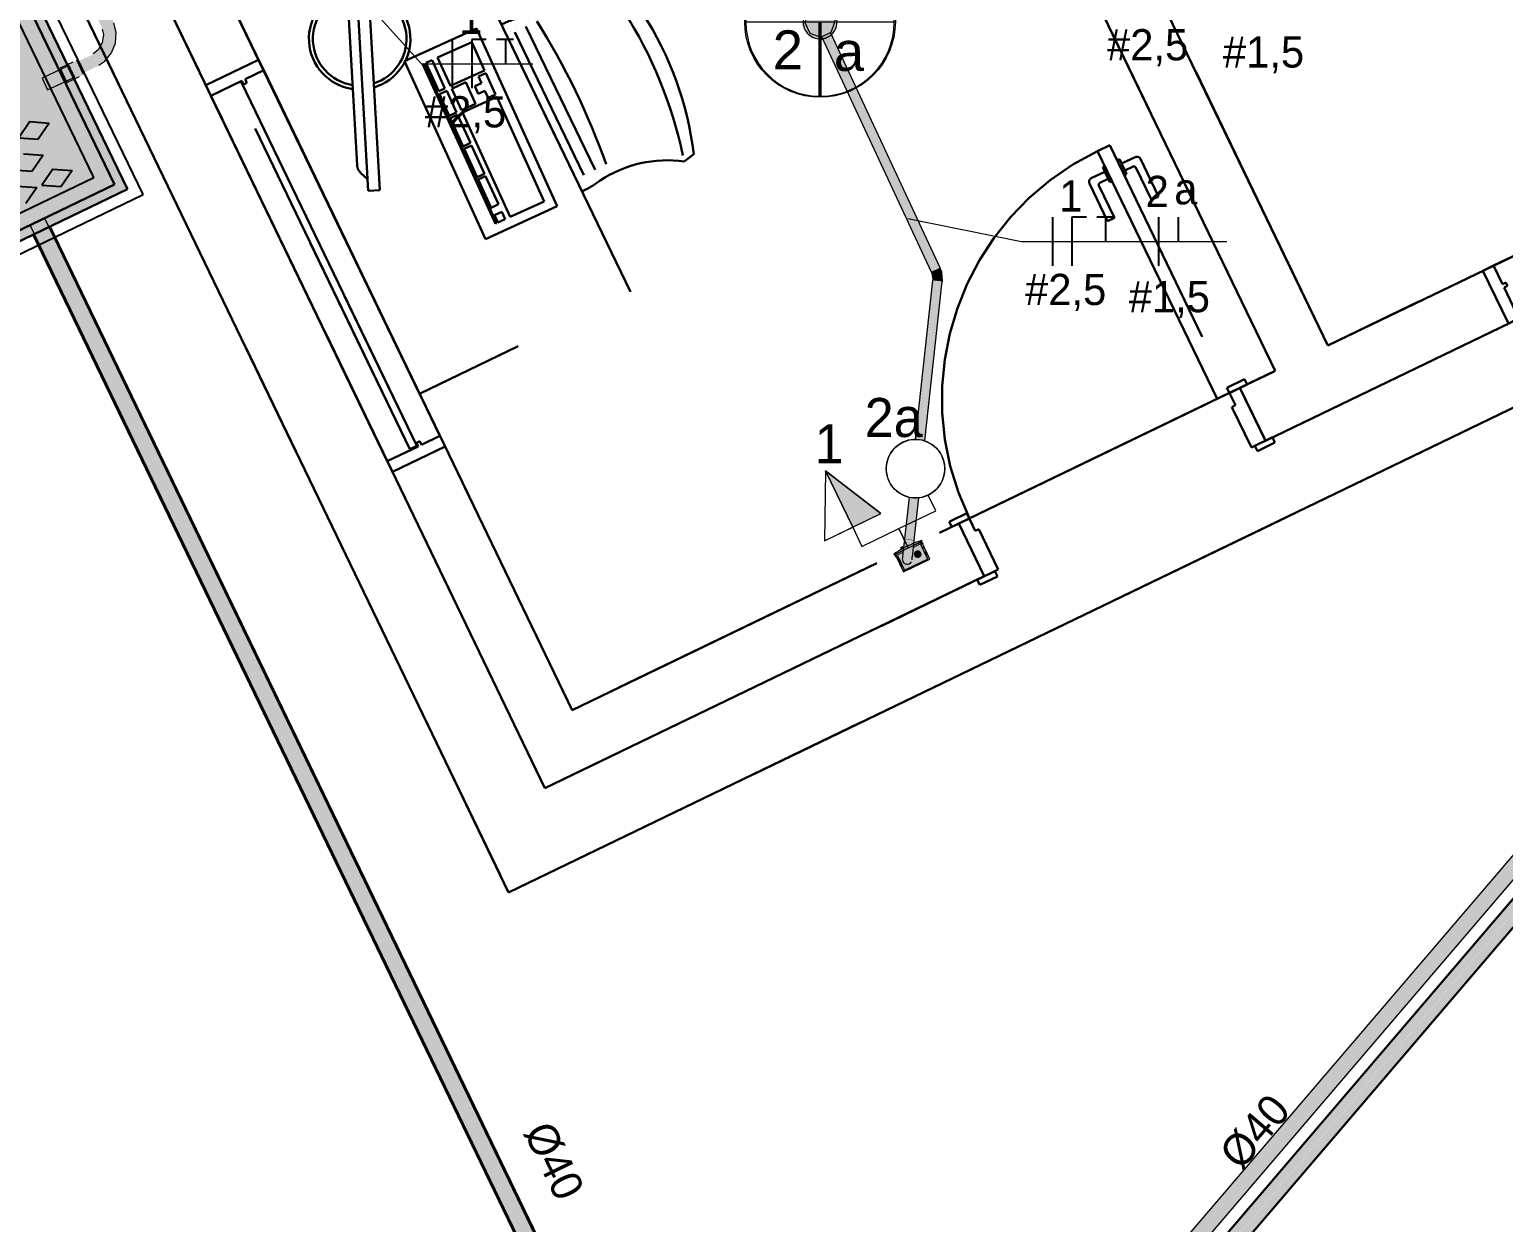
# Model space of a CAD drawing. Header units: metres. Extents: x 4 to 129, y -16 to 26.
# Drawn here: x 33.841 to 37.618, y 15.803 to 18.86 of the extents above; entities that cross this region are included whole.
import ezdxf

# ---------------------------------------------------------------- set-up
doc = ezdxf.new("R2010")
doc.units = ezdxf.units.M
for name, pattern in [('Hidden 1_5', [0.0022, 0.0015, -0.0007]), ('IMPORT-_Tracejado pequeno', [2.25, 1.5, -0.75]), ('IMPORT-DASHED2 _4_', [0.375, 0.25, -0.125])]:
    doc.linetypes.add(name, pattern=pattern)
for name, color, linetype, lineweight in [('A-ANNO-NOTE', 7, 'Continuous', 9), ('A-DETL', 7, 'Continuous', 9), ('A-GENM', 7, 'Continuous', 9), ('Dispositivos elétricos', 7, 'Continuous', 70), ('E-LITE', 7, 'Continuous', 50), ('E-LITE-EQPM-IDEN', 7, 'Continuous', 9), ('E-LITE-IDEN', 7, 'Continuous', 9), ('E-POWR-CNDT', 7, 'Continuous', 30), ('E-POWR-CNDT-IDEN', 7, 'Continuous', 9), ('Identificadores de dispositivos elétricos', 7, 'Continuous', 9), ('KIRYA - PAREDE', 7, 'Continuous', 50), ('KIRYA - PISO', 7, 'Continuous', 9), ('KIRYA - PROJEÇÃO', 7, 'IMPORT-DASHED2 _4_', 9), ('KIRYA - SQUADRIA', 7, 'Continuous', 9), ('LAYOUT-MOBILIA', 7, 'Continuous', 9)]:
    doc.layers.add(name, color=color, linetype=linetype, lineweight=lineweight)
for name, color, linetype, lineweight, true_color in [('Base Revit Coremas_dwg', 7, 'Continuous', 9, 0x767676), ('Fase', 1, 'Continuous', 25, 0xff0000), ('Neutro', 5, 'Continuous', 25, 0x0000ff), ('Terra', 3, 'Continuous', 25, 0x00ff00)]:
    doc.layers.add(name, color=color, linetype=linetype, lineweight=lineweight, true_color=true_color)
doc.styles.add('Arial', font='arial.ttf', dxfattribs={"height": 0.1})
doc.styles.add('Century Gothic', font='GOTHIC.TTF', dxfattribs={"height": 0.1})
doc.styles.add('Century Gothic_3', font='GOTHIC.TTF', dxfattribs={"height": 0.08})

# ---------------------------------------------------------------- blocks, each defined once
blk = doc.blocks.new('Caixa de Passagem no Passeio - Caixa de Passagem no Passeio 2-V1-PLANTA BAIXA - TÉRREO')
at = {"layer": 'Dispositivos elétricos', "lineweight": 30, "true_color": 0x82482d}
h = blk.add_hatch(color=27, dxfattribs=at)
h.paths.add_polyline_path([(-0.3, -0.3), (0.0351, -0.3), (0.0355, -0.2759), (0.077, -0.2762), (0.077, -0.3), (0.3, -0.3), (0.2996, 0.0135), (0.2786, 0.0139), (0.2784, 0.0175), (0.275, 0.0176), (0.275, -0.275), (-0.275, -0.275), (-0.275, 0.275), (0.0894, 0.275), (0.0899, 0.2831), (0.0935, 0.2939), (0.0975, 0.3), (-0.3, 0.3), (-0.3, -0.2629)])
h.paths.add_polyline_path([(0.275, 0.0505), (0.2791, 0.0504), (0.2792, 0.0542), (0.3, 0.0539), (0.3, 0.3), (0.1686, 0.2995), (0.1738, 0.2889), (0.176, 0.2782), (0.1758, 0.275), (0.275, 0.275), (0.275, 0.0513)])
at = {"layer": 'Dispositivos elétricos', "lineweight": 30, "true_color": 0x5a6266}
blk.add_hatch(color=251, dxfattribs=at).paths.add_polyline_path([(-0.275, -0.275), (0.275, -0.275), (0.275, 0.0176), (0.2266, 0.0188), (0.2273, 0.0511), (0.275, 0.0505), (0.275, 0.275), (0.1758, 0.275), (0.1747, 0.265), (0.1716, 0.2558), (0.1656, 0.2466), (0.1571, 0.239), (0.1466, 0.2339), (0.1359, 0.2316), (0.1226, 0.2329), (0.1137, 0.2358), (0.1042, 0.242), (0.0967, 0.2505), (0.0915, 0.2611), (0.0893, 0.2718), (0.0894, 0.275), (-0.275, 0.275), (-0.275, -0.1207)])
at = {"layer": 'Dispositivos elétricos', "color": 253, "lineweight": 30, "true_color": 0xababab}
for p, q in [((-0.3, -0.3), (-0.3, 0.3)), ((-0.3, 0.3), (0.0975, 0.3)), ((-0.275, -0.275), (-0.275, 0.275)), ((-0.275, 0.275), (0.0894, 0.275)), ((-0.275, 0.275), (-0.275, -0.275)), ((0.0894, 0.275), (-0.275, 0.275)), ((0.1681, 0.3), (0.3, 0.3)), ((0.1758, 0.275), (0.275, 0.275)), ((0.275, 0.275), (0.1758, 0.275)), ((0.275, 0.275), (0.275, -0.275)), ((0.275, -0.275), (0.275, 0.275)), ((0.3, 0.3), (0.3, -0.3)), ((0.3, -0.3), (-0.3, -0.3)), ((0.275, -0.275), (-0.275, -0.275)), ((-0.275, -0.275), (0.275, -0.275))]:
    blk.add_line(p, q, dxfattribs=at)
blk = doc.blocks.new('ELE_PRAÇA_COREMAS_rvt-1-PLANTA BAIXA - TÉRREO')
at = {"layer": 'E-POWR-CNDT', "lineweight": 5, "true_color": 0xbcbcbc}
for points in [[(22.6342, 14.6081), (29.2131, 22.31), (29.2019, 22.3333), (22.6229, 14.6314), (22.6313, 14.6141)], [(22.6454, 14.5848), (29.2244, 22.2866), (29.2131, 22.31), (22.6344, 14.6076), (22.645, 14.5856)], [(22.2302, 14.8295), (22.2516, 14.8398), (22.2449, 14.8536), (22.2259, 14.8448), (20.5423, 18.3356), (20.5398, 18.3344), (22.2286, 14.833)], [(22.2516, 14.8398), (22.2729, 14.8501), (20.5825, 18.355), (20.58, 18.3538), (22.2634, 14.8626), (22.2449, 14.8536), (22.2498, 14.8435)]]:
    blk.add_hatch(color=9, dxfattribs=at).paths.add_polyline_path(points)
at = {"layer": 'A-ANNO-NOTE', "color": 253, "lineweight": 25, "true_color": 0xababab}
for p, q in [((20.821, 18.4367), (20.5342, 19.0312)), ((20.6949, 18.4807), (20.4902, 18.9051)), ((20.5307, 18.6238), (20.5026, 18.5825)), ((20.5307, 18.6238), (20.5806, 18.6201)), ((20.5806, 18.6201), (20.5524, 18.5788)), ((20.5026, 18.5825), (20.5524, 18.5788)), ((20.5149, 18.5414), (20.5648, 18.5377)), ((20.5648, 18.5377), (20.5367, 18.4964)), ((20.2705, 18.276), (20.6949, 18.4807)), ((20.4868, 18.5001), (20.5367, 18.4964)), ((20.5895, 18.502), (20.5613, 18.4607)), ((20.5895, 18.502), (20.6393, 18.4983)), ((20.6393, 18.4983), (20.6112, 18.457)), ((20.2265, 18.15), (20.821, 18.4367)), ((20.4994, 18.4586), (20.5492, 18.4549)), ((20.5492, 18.4549), (20.5211, 18.4136)), ((20.5613, 18.4607), (20.6112, 18.457))]:
    blk.add_line(p, q, dxfattribs=at)
at = {"layer": 'E-POWR-CNDT', "color": 21, "true_color": 0xffabab}
for p, q in [((29.2019, 22.3333), (22.6229, 14.6314)), ((22.6454, 14.5848), (29.2244, 22.2866)), ((20.5398, 18.3344), (22.2302, 14.8295)), ((22.2729, 14.8501), (20.5825, 18.355))]:
    blk.add_line(p, q, dxfattribs=at)
at = {"layer": 'Dispositivos elétricos', "color": 253, "lineweight": 30, "true_color": 0xababab, "rotation": 25.7481327013878}
blk.add_blockref('Caixa de Passagem no Passeio - Caixa de Passagem no Passeio 2-V1-PLANTA BAIXA - TÉRREO', (20.3804, 18.5906), dxfattribs=at)
blk = doc.blocks.new('x_Módulo de Tomada não listavel 4 - x_Módulo de Tomada não listavel 4-5141523-PLANTA BAIXA - TÉRREO')
at = {"layer": 'Dispositivos elétricos', "lineweight": 9, "true_color": 0xfbfbfb}
blk.add_hatch(color=7, dxfattribs=at).paths.add_polyline_path([(0.0183, 0.0045), (0.0185, 0.0045), (0.0181, 0.0046)])
blk = doc.blocks.new('x_ Módulo de Tecla Interrupor não listavel 4 - x_ Módulo de Tecla Interrupor não listavel 4-5221087-PLANTA BAIXA - TÉRREO')
at = {"layer": 'E-LITE', "lineweight": 9, "true_color": 0xfbfbfb}
h = blk.add_hatch(color=7, dxfattribs=at)
h.paths.add_polyline_path([(-0.0185, 0.0037), (-0.0113, 0.0042), (-0.0077, 0.0099), (-0.0172, 0.0111), (-0.0185, 0.0089), (-0.0185, 0.0045)])
h.paths.add_polyline_path([(0.0176, 0.0038), (0.0185, 0.0042), (0.0179, 0.0042)])
blk = doc.blocks.new('BEE - PVC Roscavel_Luva Para Conexão - BEE - PVC Roscavel_Luva Para Conexão-V9-PLANTA BAIXA - TÉRREO')
at = {"layer": 'E-POWR-CNDT', "linetype": 'Hidden 1_5', "lineweight": 9, "true_color": 0x2c2c2c}
blk.add_hatch(color=250, dxfattribs=at).paths.add_polyline_path([(20.6254, 18.724), (20.6682, 18.7445), (20.6513, 18.7807), (20.6083, 18.7607), (20.6253, 18.7241)])
at = {"layer": 'E-POWR-CNDT', "lineweight": 9}
for p, q in [((20.641, 18.7759), (20.6083, 18.7607)), ((20.6684, 18.744), (20.6513, 18.7807)), ((20.6083, 18.7607), (20.6254, 18.724)), ((20.6254, 18.724), (20.658, 18.7392))]:
    blk.add_line(p, q, dxfattribs=at)
blk = doc.blocks.new('Base Revit Coremas_dwg__U17-8225578-PLANTA BAIXA - TÉRREO')
at = {"layer": 'KIRYA - SQUADRIA', "color": 254, "linetype": 'IMPORT-_Tracejado pequeno', "lineweight": 30, "true_color": 0xe3e3e3}
for p, q in [((0.8, 0.15), (0.8, 0)), ((0.0237, -0.6295), (0.0237, -0.6495)), ((0.0713, -0.6295), (0.0713, -0.6495))]:
    blk.add_line(p, q, dxfattribs=at)
at = {"layer": 'KIRYA - SQUADRIA', "color": 254, "linetype": 'IMPORT-_Tracejado pequeno', "lineweight": 30, "true_color": 0xe3e3e3, "flags": 128}
for points in [[(0.03, 0), (-0.02, 0), (-0.02, -0.015), (0.03, -0.015), (0.03, 0.035), (0.04, 0.035), (0.04, 0.15), (-0.02, 0.15), (-0.02, 0.165), (0.03, 0.165), (0.03, 0.15)], [(0.82, 0), (0.77, 0), (0.82, 0), (0.82, -0.015), (0.77, -0.015), (0.77, 0.035), (0.76, 0.035), (0.76, 0.15), (0.82, 0.15), (0.82, 0.165), (0.77, 0.165), (0.77, 0.15)], [(0, 0.15), (0, 0), (0.065, 0), (0.065, -0.705), (0.03, -0.705), (0.03, -0.015)], [(-0.025, -0.6395), (-0.025, -0.5325), (-0.005, -0.5325), (-0.005, -0.6245)], [(0.12, -0.6395), (0.12, -0.5325), (0.1, -0.5325), (0.1, -0.6245)], [(0, -0.6295), (0.0237, -0.6295), (0.0237, -0.6195), (0.03, -0.6195)], [(0.095, -0.6295), (0.0713, -0.6295), (0.0713, -0.6195), (0.065, -0.6195)], [(0.03, -0.6621), (0.0237, -0.6621), (0.0237, -0.6495), (-0.015, -0.6495)], [(0.065, -0.6621), (0.0713, -0.6621), (0.0713, -0.6495), (0.11, -0.6495)]]:
    blk.add_lwpolyline(points, dxfattribs=at)
at = {"layer": 'KIRYA - SQUADRIA', "color": 254, "linetype": 'IMPORT-_Tracejado pequeno', "lineweight": 30, "true_color": 0xe3e3e3}
for centre, radius, start, end in [((0.065, 0), 0.705, 270, 0), ((-0.015, -0.6395), 0.01, 180, 270), ((0, -0.6245), 0.005, 180, 270), ((0.095, -0.6245), 0.005, 270, 360), ((0.11, -0.6395), 0.01, 270, 0)]:
    blk.add_arc(centre, radius, start, end, dxfattribs=at)
blk = doc.blocks.new('Base Revit Coremas_dwg_A$C052F64AC-8225579-PLANTA BAIXA - TÉRREO')
at = {"layer": 'LAYOUT-MOBILIA', "color": 254, "linetype": 'IMPORT-_Tracejado pequeno', "lineweight": 30, "true_color": 0xe3e3e3}
for p, q in [((0.7996, 0.8971), (0.8001, 0.8997)), ((0.8012, 0.8998), (0.8002, 0.8994)), ((1.3588, 0.8692), (1.3524, 0.8997)), ((1.2782, 0.6542), (0.8709, 0.6542)), ((1.2782, 0.622), (0.871, 0.622)), ((0.2152, 0.6), (0.0403, 0.6)), ((0.2152, 0.6), (0.0403, 0.6)), ((0.0403, 0.6), (0.2152, 0.6)), ((0.6196, 0.6), (0.3822, 0.6)), ((0.6196, 0.6), (0.3822, 0.6)), ((0.3822, 0.6), (0.6196, 0.6)), ((0.5839, 0.5668), (0.4039, 0.5629)), ((0.7657, 0.6), (1.6, 0.6)), ((0.3941, 0.5527), (0.3969, 0.4206)), ((0.4455, 0.5127), (0.498, 0.5138)), ((0.4965, 0.5175), (0.447, 0.5165)), ((0.4413, 0.4788), (0.5038, 0.4802)), ((0.4478, 0.4663), (0.4483, 0.4417)), ((0.4596, 0.442), (0.459, 0.4665)), ((0.4665, 0.4667), (0.4671, 0.4421)), ((0.4783, 0.4424), (0.4778, 0.4669)), ((0.4853, 0.4671), (0.4858, 0.4425)), ((0.4971, 0.4428), (0.4965, 0.4673)), ((0.4424, 0.4251), (0.5049, 0.4264)), ((0.3902, 0.3733), (0.3815, 0.3945)), ((0.3982, 0.3623), (0.3988, 0.3327)), ((0.4065, 0.3571), (0.4592, 0.3353)), ((0.409, 0.323), (0.4849, 0.3246)), ((1.0858, 0.1351), (0.6048, 0.3344)), ((0.576, 0.2868), (1.0025, 0.1101)), ((1.0254, 0.1101), (1.0466, 0.1188)), ((0.0181, 0), (0.1402, 0)), ((0.3803, 0), (1.5819, 0))]:
    blk.add_line(p, q, dxfattribs=at)
at = {"layer": 'LAYOUT-MOBILIA', "color": 254, "linetype": 'IMPORT-_Tracejado pequeno', "lineweight": 30, "true_color": 0xe3e3e3, "flags": 128}
for points in [[(0.3803, 0), (1.6, 0), (1.6, 0.6), (0.7657, 0.6)], [(0.3803, 0), (1.6, 0), (1.6, 0.6), (0.7657, 0.6)], [(0.4406, 0.5098), (0.4425, 0.4226), (0.4676, 0.4231)], [(0.4799, 0.4234), (0.505, 0.4239), (0.5031, 0.5112)], [(0.488, 0.3829), (0.3653, 0.4337), (0.3538, 0.406), (0.4723, 0.3569)], [(0.5891, 0.3085), (1.0743, 0.1073), (1.0858, 0.1351)], [(0, 0.0325), (0, 0), (0.1402, 0)], [(0, 0.0325), (0, 0), (0.1402, 0)]]:
    blk.add_lwpolyline(points, dxfattribs=at)
for points in [[(0.8158, 0.3354), (1.3162, 0.3241), (1.3207, 0.5264), (0.8204, 0.5377)], [(0.9241, 0.4138), (0.8444, 0.4156), (0.8466, 0.5117), (0.9262, 0.5099)], [(0.9335, 0.5097), (0.9936, 0.5084), (0.9931, 0.4876), (0.9737, 0.488), (0.9732, 0.4692), (0.9521, 0.4697), (0.9525, 0.4885), (0.933, 0.4889)], [(1.2928, 0.4055), (0.9987, 0.4121), (1.0009, 0.5082), (1.295, 0.5016)], [(0.4689, 0.4139), (0.4789, 0.4141), (0.48, 0.4242), (0.4675, 0.4239)], [(0.9921, 0.4123), (0.9319, 0.4136), (0.9328, 0.4533), (0.993, 0.4519)], [(0.8441, 0.3999), (0.9237, 0.3981), (0.9233, 0.3809), (0.8437, 0.3827)], [(0.9913, 0.3776), (0.9311, 0.379), (0.9316, 0.3998), (0.9918, 0.3984)], [(1.0775, 0.3757), (0.9979, 0.3775), (0.9984, 0.3983), (1.078, 0.3965)], [(1.1638, 0.3737), (1.0842, 0.3755), (1.0846, 0.3963), (1.1643, 0.3945)], [(1.2501, 0.3718), (1.1704, 0.3736), (1.1709, 0.3944), (1.2505, 0.3926)], [(1.292, 0.3708), (1.2708, 0.3713), (1.2713, 0.3921), (1.2925, 0.3917)], [(1.2919, 0.364), (0.8435, 0.3741), (0.8436, 0.377), (1.2919, 0.3669)]]:
    blk.add_lwpolyline(points, close=True, dxfattribs=at)
at = {"layer": 'LAYOUT-MOBILIA', "color": 254, "linetype": 'IMPORT-_Tracejado pequeno', "lineweight": 30, "true_color": 0xe3e3e3}
for centre, radius, start, end in [((1.0766, 0.0838), 0.8612, 71.3244, 97.151), ((1.0767, -0.2224), 1.1274, 76.3103, 96.6681), ((1.6151, 0.6965), 0.3091, 146.0369, 187.9783), ((0.5376, 0.696), 0.3091, 352.0694, 6.1038), ((1.0771, -1.1846), 1.8812, 83.8635, 96.2925), ((1.1389, 0.5999), 0.3, 169.7332, 180.0239), ((1.0139, 0.5999), 0.3, 0.0239, 10.3145), ((0.5841, 0.5568), 0.01, 1.2281, 91.2281), ((0.4041, 0.5529), 0.01, 91.2281, 181.2281), ((0.4471, 0.51), 0.0065, 91.2281, 181.2281), ((0.4457, 0.5077), 0.005, 91.2281, 181.2281), ((0.4966, 0.511), 0.0065, 1.2281, 91.2281), ((0.4981, 0.5088), 0.005, 1.2281, 91.2281), ((0.4534, 0.4664), 0.00562, 1.2281, 181.2281), ((0.4722, 0.4668), 0.00563, 1.2281, 181.2281), ((0.4909, 0.4672), 0.00562, 1.2281, 181.2281), ((0.4539, 0.4418), 0.00562, 181.2281, 1.2281), ((0.4727, 0.4423), 0.00562, 181.2281, 1.2281), ((0.4914, 0.4427), 0.00562, 181.2281, 1.2281), ((0.714, 0.2567), 0.13, 350.8283, 144.1436), ((0.418, 0.3848), 0.03, 202.4859, 247.4859), ((0.714, 0.2567), 0.12, 351.9634, 143.0084), ((0.4088, 0.333), 0.01, 181.2281, 271.2281), ((0.714, 0.2567), 0.13, 168.5734, 326.3984), ((0.714, 0.2567), 0.12, 169.5106, 325.4612), ((1.0139, 0.1378), 0.03, 247.4859, 292.4859)]:
    blk.add_arc(centre, radius, start, end, dxfattribs=at)
blk = doc.blocks.new('Base Revit Coremas_dwg-8208185-PLANTA BAIXA - TÉRREO')
at = {"layer": 'KIRYA - PAREDE', "color": 254, "linetype": 'IMPORT-_Tracejado pequeno', "lineweight": 30, "true_color": 0xe3e3e3, "flags": 128}
for points in [[(22.8626, 17.57), (22.9117, 17.5937), (22.9769, 17.4586), (21.851, 16.9156), (20.6346, 19.4376), (22.5712, 20.3716), (24.0123, 21.0667), (25.2287, 18.5447), (23.6975, 17.8061), (23.6323, 17.9413), (23.7224, 17.9847), (23.1832, 19.1026)], [(23.1832, 19.1026), (23.7224, 17.9847), (23.6323, 17.9413), (23.6975, 17.8061), (25.2287, 18.5447), (24.0123, 21.0667), (22.5712, 20.3716), (20.6346, 19.4376), (21.851, 16.9156), (22.9769, 17.4586), (22.9117, 17.5937), (22.8626, 17.57)], [(24.3019, 20.1209), (25.0284, 18.6146), (23.8575, 18.0499), (23.3192, 19.166)], [(23.3192, 19.166), (23.8575, 18.0499), (25.0284, 18.6146), (24.3019, 20.1209)], [(21.0001, 19.0251), (21.921, 17.1159), (22.7015, 17.4923)], [(22.7015, 17.4923), (21.921, 17.1159), (21.0001, 19.0251)]]:
    blk.add_lwpolyline(points, dxfattribs=at)
at = {"layer": 'KIRYA - PISO', "color": 254, "linetype": 'IMPORT-_Tracejado pequeno', "lineweight": 30, "true_color": 0xe3e3e3, "flags": 128}
blk.add_lwpolyline([(23.6323, 17.9413), (22.9117, 17.5937)], close=True, dxfattribs=at)
at = {"layer": 'KIRYA - PROJEÇÃO', "color": 254, "linetype": 'IMPORT-_Tracejado pequeno', "lineweight": 30, "true_color": 0xe3e3e3, "flags": 128}
blk.add_lwpolyline([(25.4957, 18.4514), (24.1056, 21.3337), (20.3676, 19.5309), (21.7577, 16.6486), (25.4957, 18.4514), (24.1056, 21.3337), (20.3676, 19.5309), (21.7577, 16.6486)], close=True, dxfattribs=at)
at = {"layer": 'KIRYA - SQUADRIA', "color": 254, "linetype": 'IMPORT-_Tracejado pequeno', "lineweight": 30, "true_color": 0xe3e3e3, "flags": 128}
for points in [[(21.1303, 18.7552), (21.1173, 18.7822), (20.9822, 18.717), (21.1173, 18.7822), (21.1303, 18.7552), (21.0831, 18.7324), (21.0875, 18.7234)], [(21.0875, 18.7234), (21.0831, 18.7324), (21.1303, 18.7552), (21.5821, 17.8184), (21.5349, 17.7956), (21.5306, 17.8046), (21.5216, 17.8003), (21.5259, 17.7913), (21.447, 17.7532), (21.4601, 17.7262), (21.5952, 17.7914), (21.5821, 17.8184), (21.1303, 18.7552)]]:
    blk.add_lwpolyline(points, dxfattribs=at)
for points in [[(20.9952, 18.69), (20.9822, 18.717), (20.9952, 18.69), (21.0741, 18.728), (20.9952, 18.69), (21.447, 17.7532)], [(21.0731, 18.7241), (21.5224, 17.7927), (21.5044, 17.784), (21.5224, 17.7927), (21.0731, 18.7241), (21.0551, 18.7154), (21.5044, 17.784), (21.0551, 18.7154)], [(21.0741, 18.728), (21.0784, 18.719), (21.0875, 18.7234), (21.0784, 18.719)], [(24.7054, 18.4588), (24.7705, 18.3237), (24.7435, 18.3107), (24.7055, 18.3895), (24.6965, 18.3852), (24.6921, 18.3942), (24.7011, 18.3986), (24.6784, 18.4458), (24.7054, 18.4588), (24.6784, 18.4458), (24.282, 18.2546), (24.255, 18.2416), (24.3201, 18.1065), (24.255, 18.2416), (24.282, 18.2546), (24.3048, 18.2074), (24.3138, 18.2117), (24.3181, 18.2027), (24.3091, 18.1984), (24.3472, 18.1195), (24.3201, 18.1065), (24.3472, 18.1195), (24.7435, 18.3107), (24.3472, 18.1195), (24.3091, 18.1984), (24.3181, 18.2027), (24.3138, 18.2117), (24.3048, 18.2074), (24.282, 18.2546), (24.6784, 18.4458), (24.7011, 18.3986), (24.6921, 18.3942), (24.6965, 18.3852), (24.7055, 18.3895), (24.7435, 18.3107), (24.7705, 18.3237)], [(21.5952, 17.7914), (21.5821, 17.8184), (21.5349, 17.7956), (21.5306, 17.8046), (21.5216, 17.8003), (21.5259, 17.7913), (21.447, 17.7532), (21.4601, 17.7262)]]:
    blk.add_lwpolyline(points, close=True, dxfattribs=at)
for name, p, rotation in [('Base Revit Coremas_dwg_A$C052F64AC-8225579-PLANTA BAIXA - TÉRREO', (20.8349, 19.3676), 295.7481327013867), ('Base Revit Coremas_dwg_A$C052F64AC-8225579-PLANTA BAIXA - TÉRREO', (20.8349, 19.3676), 295.7481327013867), ('Base Revit Coremas_dwg__U17-8225578-PLANTA BAIXA - TÉRREO', (23.6323, 17.9413), 205.7481327013867), ('Base Revit Coremas_dwg__U17-8225578-PLANTA BAIXA - TÉRREO', (23.6323, 17.9413), 205.7481327013867)]:
    blk.add_blockref(name, p, dxfattribs=dict(rotation=rotation))
blk = doc.blocks.new('PVC Corrugado Amarelo_Caixa de Octogonal 4x4 - PVC Corrugado Amarelo_Caixa de Octogonal 4x4-V5-PLANTA BAIXA - TÉRREO')
at = {"layer": 'Dispositivos elétricos', "linetype": 'Hidden 1_5', "lineweight": 9, "true_color": 0xffff00}
h = blk.add_hatch(color=2, dxfattribs=at)
h.paths.add_polyline_path([(0.0377, -0.0217), (0.0415, -0.0125), (0.0358, -0.0125), (0.0358, -0.0148), (0.0142, -0.0358), (-0.0153, -0.0353), (-0.0165, -0.0342), (-0.0202, -0.0383), (-0.0113, -0.042), (0.0013, -0.0433), (0.0122, -0.0416), (0.0217, -0.0377), (0.0308, -0.0308)])
h.paths.add_polyline_path([(0.0415, 0.0125), (0.0369, 0.0227), (0.0308, 0.0308), (0.0217, 0.0377), (0.0125, 0.0414), (0.0125, 0.0358), (0.0148, 0.0358), (0.0358, 0.0142), (0.0361, 0.0125), (0.0408, 0.0125)])
h.paths.add_polyline_path([(-0.0342, -0.0165), (-0.0358, -0.0142), (-0.036, -0.0125), (-0.0415, -0.0125), (-0.0382, -0.0205), (-0.0343, -0.0166)])
h.paths.add_polyline_path([(-0.0125, 0.0358), (-0.0125, 0.0415), (-0.0227, 0.0369), (-0.0308, 0.0308), (-0.0379, 0.0211), (-0.0415, 0.0125), (-0.0358, 0.0125), (-0.0353, 0.0153), (-0.0142, 0.0358)])
blk.add_hatch(color=2, dxfattribs=at).paths.add_polyline_path([(0.0358, -0.0148), (0.0358, 0.0148), (0.0148, 0.0358), (-0.0148, 0.0358), (-0.0358, 0.0148), (-0.0358, -0.0148), (-0.0148, -0.0358), (0.0148, -0.0358), (0.0334, -0.0172)])
at = {"layer": 'A-DETL', "linetype": 'Hidden 1_5'}
for start, end in [(73.2931, 106.7069), (163.2907, 180), (180, 196.7093), (360, 16.7041), (343.2959, 360), (208.3197, 241.6803)]:
    blk.add_arc((0, 0), 0.0435, start, end, dxfattribs=at)
at = {"layer": 'Dispositivos elétricos', "lineweight": 9}
for p, q in [((-0.0148, 0.0358), (-0.0358, 0.0148)), ((-0.0358, 0.0148), (-0.0358, -0.0148)), ((0.0148, 0.0358), (-0.0148, 0.0358)), ((0.0358, 0.0148), (0.0148, 0.0358)), ((0.0358, -0.0148), (0.0358, 0.0148)), ((-0.0358, -0.0148), (-0.0148, -0.0358)), ((-0.0148, -0.0358), (0.0148, -0.0358)), ((0.0148, -0.0358), (0.0358, -0.0148))]:
    blk.add_line(p, q, dxfattribs=at)
for start, end in [(106.7724, 163.2252), (16.7696, 73.2276), (196.7748, 208.2542), (241.7458, 343.2304)]:
    blk.add_arc((0, 0), 0.0435, start, end, dxfattribs=at)
blk = doc.blocks.new('1_e_1 Tomada_1 Interruptor_Conjunto 4x2 - a_1 Simples _ 1 Tomada 10A-2216917-PLANTA BAIXA - TÉRREO')
at = {"layer": 'A-GENM', "linetype": 'Hidden 1_5', "true_color": 0xfbfbfb}
h = blk.add_hatch(color=7, dxfattribs=at)
h.paths.add_polyline_path([(-0.0395, 0), (-0.0139, 0), (-0.0118, 0.0042), (-0.0395, 0.002)])
h.paths.add_polyline_path([(0.0152, 0), (0.0395, 0), (0.0395, 0.002), (0.0176, 0.0037), (0.0152, 0.0001)])
at = {"layer": 'A-DETL', "linetype": 'Hidden 1_5'}
for p, q in [((-0.0138, 0), (0, 0)), ((0, 0), (0.0151, 0))]:
    blk.add_line(p, q, dxfattribs=at)
blk.add_arc((0, -0.2479), 0.253, 86.0133, 92.5536, dxfattribs=at)
at = {"layer": 'A-GENM'}
for p, q in [((-0.0395, 0.002), (-0.0395, 0)), ((-0.0395, 0), (-0.0139, 0)), ((0.0395, 0), (0.0395, 0.002)), ((0.0152, 0), (0.0395, 0))]:
    blk.add_line(p, q, dxfattribs=at)
for start, end in [(92.5648, 98.9698), (81.0302, 86.0021)]:
    blk.add_arc((0, -0.2479), 0.253, start, end, dxfattribs=at)
blk = doc.blocks.new('PVC Corrugado Amarelo_Caixa de Luz 4x2 - PVC Corrugado Amarelo_Caixa de Luz 4x2-V7-PLANTA BAIXA - TÉRREO')
at = {"layer": 'E-POWR-CNDT', "linetype": 'Hidden 1_5', "lineweight": 9, "true_color": 0xffff00}
h = blk.add_hatch(color=2, dxfattribs=at)
h.paths.add_polyline_path([(-0.031, 0.0475), (-0.0345, 0.0475), (-0.035, 0.0431), (-0.0345, 0.0058), (-0.031, 0.0062), (-0.031, 0.047)])
h.paths.add_polyline_path([(-0.031, 0.0028), (-0.0345, 0.0022), (-0.0342, 0), (-0.031, 0.0005), (-0.031, 0.0021)])
h = blk.add_hatch(color=2, dxfattribs=at)
h.paths.add_polyline_path([(0.031, 0.0475), (-0.031, 0.0475), (-0.031, 0.0058), (-0.0116, 0.0058), (0.0069, 0.0344), (0.0108, 0.0367), (0.0136, 0.0373), (0.0172, 0.0372), (0.0199, 0.0364), (0.0227, 0.0347), (0.0251, 0.0322), (0.0266, 0.0295), (0.0273, 0.0264), (0.0273, 0.0232), (0.0263, 0.0198), (0.0247, 0.0171), (0.0173, 0.0058), (0.031, 0.0063), (0.031, 0.0446)])
h.paths.add_polyline_path([(-0.01, 0.0337), (-0.0079, 0.0321), (-0.006, 0.0291), (-0.0052, 0.0263), (-0.0052, 0.0232), (-0.0062, 0.0204), (-0.0075, 0.0185), (-0.009, 0.0171), (-0.0101, 0.0163), (-0.0135, 0.0152), (-0.0165, 0.0152), (-0.0185, 0.0157), (-0.0206, 0.0168), (-0.0231, 0.0192), (-0.0244, 0.0217), (-0.0249, 0.0243), (-0.0248, 0.0267), (-0.0247, 0.0276), (-0.0223, 0.0317), (-0.0206, 0.0332), (-0.0182, 0.0344), (-0.0165, 0.0348), (-0.0129, 0.0347), (-0.011, 0.0341)])
h.paths.add_polyline_path([(0.031, 0.0028), (0.0154, 0.0027), (0.0145, 0), (0.031, 0), (0.031, 0.0023)])
h.paths.add_polyline_path([(-0.0135, 0.0028), (-0.031, 0.0028), (-0.031, 0), (-0.0149, 0.0004), (-0.0136, 0.0026)])
h = blk.add_hatch(color=2, dxfattribs=at)
h.paths.add_polyline_path([(0.0345, 0.0475), (0.031, 0.0475), (0.0315, 0.0058), (0.035, 0.0063), (0.0345, 0.0472)])
h.paths.add_polyline_path([(0.0345, 0.0028), (0.031, 0.0023), (0.0315, 0), (0.0345, 0.0004), (0.0345, 0.0026)])
for points in [[(-0.0371, 0.0058), (-0.0395, 0.0058), (-0.0395, 0.0028), (-0.0371, 0.0031), (-0.0371, 0.0055)], [(-0.031, 0.0058), (-0.037, 0.0052), (-0.0364, 0.0028), (-0.031, 0.0028), (-0.031, 0.0053)], [(-0.035, 0.0312), (-0.0355, 0.0312), (-0.035, 0.031)], [(-0.035, 0.025), (-0.0355, 0.025), (-0.035, 0.0248)], [(-0.0116, 0.0058), (-0.031, 0.0053), (-0.0305, 0.0028), (-0.0132, 0.0032), (-0.0117, 0.0056)], [(-0.01, 0.0337), (-0.0129, 0.0347), (-0.0165, 0.0348), (-0.0194, 0.0339), (-0.0217, 0.0324), (-0.0233, 0.0305), (-0.0237, 0.03), (-0.0249, 0.0255), (-0.0247, 0.0229), (-0.0239, 0.0205), (-0.0227, 0.0187), (-0.0206, 0.0168), (-0.018, 0.0155), (-0.0165, 0.0152), (-0.0135, 0.0152), (-0.0124, 0.0153), (-0.0087, 0.0173), (-0.0068, 0.0194), (-0.0056, 0.0218), (-0.0051, 0.0239), (-0.0052, 0.0263), (-0.006, 0.0291), (-0.0063, 0.03), (-0.0094, 0.0332)], [(0.031, 0.0058), (0.0169, 0.0054), (0.0158, 0.0028), (0.031, 0.0028), (0.031, 0.0041)], [(0.037, 0.0058), (0.031, 0.0058), (0.0316, 0.0028), (0.037, 0.0028), (0.037, 0.0055)], [(0.0355, 0.0312), (0.035, 0.0312), (0.0355, 0.0292)], [(0.0355, 0.025), (0.035, 0.025), (0.0355, 0.0231)], [(0.0395, 0.0058), (0.0371, 0.0054), (0.0371, 0.0028), (0.0395, 0.0028), (0.0395, 0.0055)]]:
    blk.add_hatch(color=2, dxfattribs=at).paths.add_polyline_path(points)
at = {"layer": 'A-DETL', "linetype": 'Hidden 1_5'}
blk.add_arc((0.015, 0.025), 0.0125, 120, 121.7709, dxfattribs=at)
at = {"layer": 'E-POWR-CNDT', "lineweight": 9}
for p, q in [((-0.0349, 0.0475), (-0.035, 0.0475)), ((-0.031, 0.0475), (-0.0338, 0.0475)), ((-0.031, 0.0475), (0.031, 0.0475)), ((-0.016, 0.048), (-0.016, 0.0475)), ((-0.0063, 0.048), (-0.016, 0.048)), ((-0.0125, 0.048), (-0.0125, 0.0475)), ((-0.0125, 0.048), (-0.0125, 0.0475)), ((0, 0.048), (-0.0125, 0.048)), ((-0.0114, 0.048), (-0.0125, 0.048)), ((0.0125, 0.048), (0, 0.048)), ((0.016, 0.048), (0.0063, 0.048)), ((0.0125, 0.048), (0.0114, 0.048)), ((0.0125, 0.0475), (0.0125, 0.048)), ((0.0125, 0.0475), (0.0125, 0.048)), ((0.016, 0.0475), (0.016, 0.048)), ((0.035, 0.0475), (0.031, 0.0475)), ((0.035, 0.0475), (0.0345, 0.0475)), ((-0.0371, 0.0058), (-0.0395, 0.0058)), ((-0.0395, 0.0028), (-0.0371, 0.0028)), ((-0.0327, 0.0058), (-0.0371, 0.0058)), ((-0.0371, 0.0028), (-0.0371, 0.0028)), ((-0.037, 0.0028), (-0.0342, 0.0028)), ((-0.0355, 0.0375), (-0.0355, 0.0282)), ((-0.0355, 0.0375), (-0.0355, 0.0338)), ((-0.0355, 0.035), (-0.0355, 0.0313)), ((-0.0355, 0.0187), (-0.0355, 0.0125)), ((-0.0355, 0.0179), (-0.0355, 0.015)), ((-0.0355, 0.0142), (-0.0355, 0.0125)), ((0.0355, 0.0375), (0.035, 0.0375)), ((0.0355, 0.0375), (0.035, 0.0375)), ((0.0355, 0.035), (0.035, 0.035)), ((0.035, 0.015), (0.0355, 0.015)), ((0.0355, 0.025), (0.0355, 0.0375)), ((0.0355, 0.0312), (0.0355, 0.0375)), ((0.0355, 0.0313), (0.0355, 0.035)), ((0.0355, 0.0142), (0.0355, 0.025)), ((0.0355, 0.0142), (0.0355, 0.0187)), ((0.0355, 0.0142), (0.0355, 0.0187)), ((0.0355, 0.0142), (0.0355, 0.0187)), ((0.0355, 0.015), (0.0355, 0.0187)), ((0.0395, 0.0058), (0.0389, 0.0058)), ((0.0389, 0.0028), (0.0395, 0.0028))]:
    blk.add_line(p, q, dxfattribs=at)
for start, end in [(360, 120), (330, 360)]:
    blk.add_arc((0.015, 0.025), 0.0125, start, end, dxfattribs=at)
blk = doc.blocks.new('BEE - PVC Roscavel_Curvas - BEE - PVC Roscavel_Curvas-8248874-PLANTA BAIXA - TÉRREO')
at = {"layer": 'E-POWR-CNDT', "linetype": 'Hidden 1_5', "lineweight": 9, "true_color": 0x2c2c2c}
for points in [[(-0.0165, 0.0726), (0.0164, 0.0726), (0.0159, 0.1104), (-0.0165, 0.11), (-0.0165, 0.0729)], [(-0.1103, -0.0165), (-0.0726, -0.0159), (-0.0726, 0.0164), (-0.1103, 0.0159), (-0.1103, -0.0162)]]:
    blk.add_hatch(color=250, dxfattribs=at).paths.add_polyline_path(points)
h = blk.add_hatch(color=250, dxfattribs=at)
h.paths.add_polyline_path([(-0.0726, -0.0165), (-0.0507, -0.0133), (-0.0247, -0.0018), (-0.0196, 0.0011), (-0.0098, 0.0105), (-0.0009, 0.0198), (-0.0006, 0.0203), (0.004, 0.0286), (0.0076, 0.0363), (0.0125, 0.0469), (0.014, 0.0546), (0.0159, 0.0726), (-0.0165, 0.0726), (-0.0215, 0.0499), (-0.0334, 0.0331), (-0.0365, 0.0305), (-0.0522, 0.0205), (-0.0726, 0.0159), (-0.0726, -0.0159)])
h.paths.add_polyline_path([(-0.0516, -0.0137), (-0.0436, -0.0113), (-0.0377, -0.0079), (-0.0507, -0.0133)])
h = blk.add_hatch(color=250, dxfattribs=at)
h.paths.add_polyline_path([(-0.0451, -0.0121), (-0.0329, -0.0063), (-0.041, -0.01), (-0.0439, -0.0115)])
h.paths.add_polyline_path([(-0.0203, 0.0006), (-0.0108, 0.0092), (-0.0196, 0.0011)])
h.paths.add_polyline_path([(0.004, 0.0286), (0.0093, 0.0385), (0.0121, 0.0451), (0.005, 0.0311)])
at = {"layer": 'A-DETL', "linetype": 'Hidden 1_5'}
for p, q in [((-0.0082, 0.1341), (-0.0165, 0.1341)), ((0.0043, 0.1341), (-0.0043, 0.1341)), ((0.0164, 0.1341), (0.0082, 0.1341)), ((-0.1341, 0.0164), (-0.1341, 0.0082)), ((-0.1341, 0.0043), (-0.1341, -0.0043)), ((-0.1341, -0.0082), (-0.1341, -0.0165))]:
    blk.add_line(p, q, dxfattribs=at)
at = {"layer": 'E-POWR-CNDT', "lineweight": 9, "flags": 128}
for points in [[(-0.0179, 0.0649), (-0.0205, 0.0516), (-0.0322, 0.0336), (-0.0497, 0.0213), (-0.0649, 0.0178)], [(-0.0643, -0.0152), (-0.0459, -0.0123), (-0.0216, -0.0004), (-0.0021, 0.0182), (0.011, 0.0419), (0.0161, 0.0674)]]:
    blk.add_lwpolyline(points, dxfattribs=at)
blk = doc.blocks.new('Fiação_PEX_Tags Eletrical Fixtures - 2_ FNT-4480792-PLANTA BAIXA - TÉRREO')
at = {"layer": 'Fase'}
blk.add_line((-0.000983, 0.00125), (-0.000983, -0.00125), dxfattribs=at)
at = {"layer": 'Identificadores de dispositivos elétricos'}
blk.add_line((-0.002569, 0), (0.003149, 0), dxfattribs=at)
at = {"layer": 'Neutro'}
for p, q in [((0.000017, 0.00125), (0.000017, -0.00125)), ((0.000017, 0.00125), (0.000017, -0.000772)), ((0.000759, 0.00125), (0.000017, 0.00125))]:
    blk.add_line(p, q, dxfattribs=at)
at = {"layer": 'Terra'}
for p, q in [((0.002149, 0.00125), (0.00129, 0.00125)), ((0.001746, 0.00125), (0.001746, 0))]:
    blk.add_line(p, q, dxfattribs=at)
blk = doc.blocks.new('Fiação_PEX_Tags Lighting Fixture - 2_ FR-4481219-PLANTA BAIXA - TÉRREO')
at = {"layer": 'E-LITE-EQPM-IDEN', "color": 1, "lineweight": 25, "true_color": 0xff0000}
blk.add_line((-0.000894, -0.001403), (-0.000894, -0.003903), dxfattribs=at)
at = {"layer": 'E-LITE-EQPM-IDEN', "lineweight": 25}
blk.add_line((0.000106, -0.001403), (0.000106, -0.002653), dxfattribs=at)
at = {"layer": 'E-LITE-EQPM-IDEN'}
for p in [(-0.003123, -0.002653), (-0.003123, -0.002653), (-0.003123, -0.002653), (-0.003123, -0.002653), (-0.003123, -0.002653), (-0.003123, -0.002653), (-0.003123, -0.002653), (-0.003123, -0.002653), (-0.003123, -0.002653), (-0.003123, -0.002653), (-0.003123, -0.002653), (-0.003123, -0.002653), (-0.003123, -0.002653), (-0.003123, -0.002653), (-0.003123, -0.002653), (-0.003123, -0.002653), (-0.003123, -0.002653), (-0.003123, -0.002653), (-0.003123, -0.002653), (-0.003123, -0.002653), (-0.003123, -0.002653), (-0.003123, -0.002653), (-0.002681, -0.002653)]:
    blk.add_line(p, (0.002595, -0.002653), dxfattribs=at)
blk = doc.blocks.new('Tag de Luminárias de Teto 2 - Tag de Luminárias de Teto 2-3493498-PLANTA BAIXA - TÉRREO')
at = {"layer": 'E-LITE-EQPM-IDEN'}
for p, q in [((-0.003861, 0), (0.003861, 0)), ((-0.0038, 0.00001), (0.0038, 0.00001)), ((0, 0), (0, -0.003861)), ((-0.000039, -0.00001), (-0.0038, -0.00001)), ((-0.000039, -0.00381), (-0.000039, -0.00001)), ((0.000039, -0.00001), (0.000039, -0.00381)), ((0.0038, -0.00001), (0.000039, -0.00001))]:
    blk.add_line(p, q, dxfattribs=at)
blk.add_circle((0, 0), 0.003861, dxfattribs=at)
for centre, start, end in [((0, 0.00001), 360, 180), ((0, -0.00001), 180, 269.41101), ((0, -0.00001), 270.58899, 360)]:
    blk.add_arc(centre, 0.0038, start, end, dxfattribs=at)

msp = doc.modelspace()

# ---------------------------------------------------------------- hatches: boundary and pattern name
at = {"layer": 'A-ANNO-NOTE', "lineweight": 5}
msp.add_hatch(color=256, dxfattribs=at).paths.add_polyline_path([(35.9502, 17.5846), (36.0222, 17.6194), (35.8806, 17.7288)])
at = {"layer": 'E-POWR-CNDT', "lineweight": 5, "true_color": 0x353535}
for points in [[(35.8432, 14.6076), (42.5826, 22.4918), (42.5667, 22.5054), (35.8272, 14.6212), (35.839, 14.6112)], [(35.8591, 14.594), (42.5985, 22.4782), (42.5826, 22.4918), (35.8432, 14.6076), (35.8585, 14.5945)], [(33.88, 18.7203), (33.9273, 18.7423), (33.92, 18.7571), (33.8733, 18.7347), (33.8782, 18.7241)], [(33.887, 18.7054), (33.934, 18.7279), (33.9273, 18.7423), (33.88, 18.7203), (33.8867, 18.7059)], [(35.5365, 14.8445), (35.5554, 14.8536), (33.8612, 18.3664), (33.8423, 18.3573), (35.1136, 15.7213), (35.5364, 14.8448)], [(35.5554, 14.8536), (35.5742, 14.8627), (33.88, 18.3755), (33.8612, 18.3664), (35.5505, 14.8638)]]:
    msp.add_hatch(color=250, dxfattribs=at).paths.add_polyline_path(points)
at = {"layer": 'E-POWR-CNDT', "lineweight": 5, "true_color": 0xffff00}
for points in [[(36.1628, 18.244), (36.1741, 18.2493), (35.8927, 18.8518), (35.8817, 18.8467), (36.1173, 18.3416)], [(36.1515, 18.2387), (36.1628, 18.244), (35.8817, 18.8467), (35.8704, 18.8414), (36.1514, 18.2389)], [(36.18, 18.2152), (36.18, 18.2159), (36.1796, 18.2321), (36.1742, 18.2482), (36.1519, 18.2378), (36.1549, 18.2281), (36.1556, 18.2178), (36.18, 18.2152)], [(36.1534, 18.2385), (36.173, 18.2477), (36.1726, 18.2486), (36.153, 18.2394), (36.1532, 18.2389)], [(36.1783, 18.2144), (36.1784, 18.2154), (36.1569, 18.2177), (36.1571, 18.2167), (36.1764, 18.2146)], [(36.0885, 17.4897), (36.0953, 17.5519), (36.0828, 17.553), (36.0781, 17.5072), (36.0777, 17.505), (36.0775, 17.5017), (36.0781, 17.4983), (36.0794, 17.4955), (36.0816, 17.4929), (36.0841, 17.4912), (36.0871, 17.4901), (36.0883, 17.4898)], [(36.0953, 17.5519), (36.0953, 17.5529), (36.0846, 17.5535), (36.0845, 17.553), (36.094, 17.552)], [(36.0885, 17.4897), (36.0935, 17.4903), (36.0965, 17.4917), (36.099, 17.4937), (36.1009, 17.4964), (36.102, 17.4998), (36.1025, 17.5042), (36.1073, 17.5505), (36.0952, 17.5515), (36.0885, 17.4898)], [(36.106, 17.5507), (36.1061, 17.5517), (36.0954, 17.5528), (36.0954, 17.5518), (36.1042, 17.5509)]]:
    msp.add_hatch(color=2, dxfattribs=at).paths.add_polyline_path(points)
h = msp.add_hatch(color=2, dxfattribs=at)
h.paths.add_polyline_path([(36.0954, 17.5528), (36.107, 17.6596), (36.0986, 17.6606), (36.0946, 17.6609), (36.0834, 17.5542), (36.0922, 17.5532)])
h.paths.add_polyline_path([(36.1232, 17.8083), (36.1675, 18.2155), (36.155, 18.2165), (36.1112, 17.8094), (36.1181, 17.8091), (36.1212, 17.8086)])
h = msp.add_hatch(color=2, dxfattribs=at)
h.paths.add_polyline_path([(36.1078, 17.5515), (36.1192, 17.6599), (36.1133, 17.6595), (36.107, 17.6594), (36.0954, 17.5528), (36.1074, 17.5515)])
h.paths.add_polyline_path([(36.1354, 17.8053), (36.1795, 18.2142), (36.1675, 18.2152), (36.1233, 17.8083), (36.1303, 17.8068), (36.1352, 17.8054)])

# ---------------------------------------------------------------- linework, layer by layer
at = {"layer": 'A-ANNO-NOTE'}
for p, q in [((35.8806, 17.7288), (35.8781, 17.5499)), ((35.8806, 17.7288), (35.8781, 17.5499)), ((36.0222, 17.6194), (35.8806, 17.7288)), ((35.8806, 17.7288), (35.9502, 17.5846)), ((35.9502, 17.5846), (35.8806, 17.7288)), ((35.8806, 17.7288), (36.0222, 17.6194)), ((36.1632, 17.6263), (36.1436, 17.6669)), ((35.8781, 17.5499), (36.0222, 17.6194)), ((35.9502, 17.5846), (36.0222, 17.6194)), ((36.0686, 17.5807), (36.1632, 17.6263)), ((35.8781, 17.5499), (35.9502, 17.5846)), ((35.9502, 17.5846), (35.974, 17.5351)), ((35.974, 17.5351), (36.0686, 17.5807)), ((36.0686, 17.5807), (36.0925, 17.5312)), ((36.0925, 17.5312), (36.0686, 17.5807)), ((36.1263, 17.5475), (36.0587, 17.5149)), ((36.148, 17.5024), (36.1263, 17.5475)), ((36.0587, 17.5149), (36.0805, 17.4699)), ((36.0805, 17.4699), (36.148, 17.5024))]:
    msp.add_line(p, q, dxfattribs=at)
msp.add_circle((36.1111, 17.7344), 0.075, dxfattribs=at)
for start, end in [(25.7481, 205.7481), (205.7481, 25.7481)]:
    msp.add_arc((36.1111, 17.7344), 0.075, start, end, dxfattribs=at)
at = {"layer": 'A-DETL', "linetype": 'Hidden 1_5'}
for p, q in [((33.9418, 18.7673), (33.9204, 18.7572)), ((33.9343, 18.7274), (33.9557, 18.7374)), ((33.9557, 18.7374), (33.9418, 18.7673))]:
    msp.add_line(p, q, dxfattribs=at)
at = {"layer": 'E-POWR-CNDT', "lineweight": 9}
for p, q in [((42.5667, 22.5054), (35.8272, 14.6212)), ((35.8591, 14.594), (42.5985, 22.4782)), ((33.9203, 18.7572), (33.8731, 18.7352)), ((33.8731, 18.7352), (33.887, 18.7054)), ((33.887, 18.7054), (33.9342, 18.7274)), ((33.88, 18.3755), (33.8423, 18.3573)), ((35.5742, 14.8627), (33.88, 18.3755)), ((33.8423, 18.3573), (35.5365, 14.8445))]:
    msp.add_line(p, q, dxfattribs=at)
at = {"layer": 'E-POWR-CNDT', "color": 57, "lineweight": 9, "true_color": 0x808040}
for p, q in [((36.1741, 18.2493), (35.8931, 18.852)), ((35.8704, 18.8414), (36.1515, 18.2387)), ((36.1746, 18.2484), (36.1741, 18.2493)), ((36.1551, 18.2169), (36.1107, 17.8094)), ((36.1354, 17.8053), (36.1799, 18.2142)), ((36.1515, 18.2387), (36.1519, 18.2378)), ((36.1552, 18.2179), (36.1551, 18.2169)), ((36.1799, 18.2142), (36.18, 18.2152)), ((36.0946, 17.6613), (36.083, 17.5542)), ((36.1078, 17.5515), (36.1196, 17.66)), ((36.083, 17.5542), (36.0828, 17.5532)), ((36.1077, 17.5505), (36.1078, 17.5515))]:
    msp.add_line(p, q, dxfattribs=at)
at = {"layer": 'E-POWR-CNDT', "color": 57, "lineweight": 9, "true_color": 0x808040, "flags": 128}
for points in [[(36.18, 18.2152), (36.1784, 18.2377), (36.1746, 18.2484)], [(36.1519, 18.2378), (36.1554, 18.2207), (36.1552, 18.2179)], [(36.0828, 17.5532), (36.0807, 17.5335), (36.0789, 17.5171), (36.0778, 17.5065), (36.0774, 17.5035)], [(36.1023, 17.5008), (36.1027, 17.5048), (36.104, 17.5163), (36.1058, 17.5334), (36.1077, 17.5505)]]:
    msp.add_lwpolyline(points, dxfattribs=at)
at = {"layer": 'Identificadores de dispositivos elétricos'}
for p, q in [((34.6256, 19.0163), (34.8448, 18.7716)), ((36.0919, 18.3757), (36.3827, 18.3164))]:
    msp.add_line(p, q, dxfattribs=at)

# ---------------------------------------------------------------- block references
at = {"lineweight": 5}
msp.add_blockref('ELE_PRAÇA_COREMAS_rvt-1-PLANTA BAIXA - TÉRREO', (13.3105, 0), dxfattribs=at)
at = {"layer": 'A-DETL', "linetype": 'Hidden 1_5'}
for name, p, rotation in [('BEE - PVC Roscavel_Curvas - BEE - PVC Roscavel_Curvas-8248874-PLANTA BAIXA - TÉRREO', (34.0703, 18.809), 24.99999999999949), ('PVC Corrugado Amarelo_Caixa de Octogonal 4x4 - PVC Corrugado Amarelo_Caixa de Octogonal 4x4-V5-PLANTA BAIXA - TÉRREO', (35.8666, 18.8791), 294.9999999999999), ('1_e_1 Tomada_1 Interruptor_Conjunto 4x2 - a_1 Simples _ 1 Tomada 10A-2216917-PLANTA BAIXA - TÉRREO', (36.0925, 17.5312), 25.74813270137976), ('PVC Corrugado Amarelo_Caixa de Luz 4x2 - PVC Corrugado Amarelo_Caixa de Luz 4x2-V7-PLANTA BAIXA - TÉRREO', (36.0925, 17.5312), 205.7481327013788)]:
    msp.add_blockref(name, p, dxfattribs=dict(at, rotation=rotation))
at = {"layer": 'Base Revit Coremas_dwg', "color": 254, "linetype": 'IMPORT-_Tracejado pequeno', "lineweight": 30, "true_color": 0xe3e3e3}
msp.add_blockref('Base Revit Coremas_dwg-8208185-PLANTA BAIXA - TÉRREO', (13.3105, 0), dxfattribs=at)
at = {"layer": 'Dispositivos elétricos', "lineweight": 9, "rotation": 25.7481327013794}
msp.add_blockref('x_Módulo de Tomada não listavel 4 - x_Módulo de Tomada não listavel 4-5141523-PLANTA BAIXA - TÉRREO', (36.0925, 17.5312), dxfattribs=at)
at = {"layer": 'E-LITE', "lineweight": 9, "rotation": 25.7481327013794}
msp.add_blockref('x_ Módulo de Tecla Interrupor não listavel 4 - x_ Módulo de Tecla Interrupor não listavel 4-5221087-PLANTA BAIXA - TÉRREO', (36.0925, 17.5312), dxfattribs=at)
at = {"layer": 'E-LITE-EQPM-IDEN', "xscale": 49.99999999999998, "yscale": 49.99999999999998, "zscale": 49.99999999999998}
for name, p in [('Tag de Luminárias de Teto 2 - Tag de Luminárias de Teto 2-3493498-PLANTA BAIXA - TÉRREO', (35.8666, 18.8791)), ('Fiação_PEX_Tags Lighting Fixture - 2_ FR-4481219-PLANTA BAIXA - TÉRREO', (36.779, 18.449))]:
    msp.add_blockref(name, p, dxfattribs=at)
at = {"layer": 'E-POWR-CNDT'}
msp.add_blockref('BEE - PVC Roscavel_Luva Para Conexão - BEE - PVC Roscavel_Luva Para Conexão-V9-PLANTA BAIXA - TÉRREO', (13.3105, 0), dxfattribs=at)
at = {"layer": 'Identificadores de dispositivos elétricos', "color": 1, "true_color": 0xff0000, "xscale": 49.99999999999998, "yscale": 49.99999999999998, "zscale": 49.99999999999998}
for p in [(34.9733, 18.7717), (36.5112, 18.3165)]:
    msp.add_blockref('Fiação_PEX_Tags Eletrical Fixtures - 2_ FNT-4480792-PLANTA BAIXA - TÉRREO', p, dxfattribs=at)

# ---------------------------------------------------------------- texts
at = {"layer": 'E-LITE-EQPM-IDEN', "attachment_point": 1}
for s, insert, char_height, width, style in [('2', (35.7452, 18.8575), 0.1, 0.096202, 'Arial'), ('a', (35.9018, 18.8536), 0.1, 0.096202, 'Arial'), ('#1,5', (36.899, 18.8422), 0.08, 0.288607, 'Century Gothic_3'), ('2', (36.7009, 18.4848), 0.08, 0.07616, 'Century Gothic_3'), ('a', (36.7743, 18.4916), 0.08, 0.096202, 'Century Gothic_3'), ('#1,5', (36.6576, 18.2152), 0.08, 0.288607, 'Century Gothic_3')]:
    msp.add_mtext(s, dxfattribs=dict(at, insert=insert, char_height=char_height, width=width, style=style))
at = {"layer": 'E-LITE-IDEN', "insert": (35.981, 17.9156), "char_height": 0.1, "width": 0.212447, "attachment_point": 1, "style": 'Century Gothic'}
msp.add_mtext('2a', dxfattribs=at)
at = {"layer": 'E-POWR-CNDT-IDEN', "char_height": 0.08, "width": 0.272574, "attachment_point": 1, "style": 'Century Gothic_3'}
for insert, rotation in [((36.8843, 15.9855), 49.4759), ((35.1777, 16.0695), 295.7481)]:
    msp.add_mtext('Ø40', dxfattribs=dict(at, insert=insert, rotation=rotation))
at = {"layer": 'Identificadores de dispositivos elétricos', "attachment_point": 1}
for s, insert, char_height, width, style in [('1', (34.9416, 18.9285), 0.08, 0.07616, 'Century Gothic_3'), ('#2,5', (36.602, 18.8606), 0.08, 0.288607, 'Century Gothic_3'), ('#2,5', (34.8541, 18.6888), 0.08, 0.288607, 'Century Gothic_3'), ('1', (36.4795, 18.4733), 0.08, 0.07616, 'Century Gothic_3'), ('#2,5', (36.392, 18.2336), 0.08, 0.288607, 'Century Gothic_3'), ('1', (35.8527, 17.8484), 0.1, 0.096202, 'Century Gothic')]:
    msp.add_mtext(s, dxfattribs=dict(at, insert=insert, char_height=char_height, width=width, style=style))

doc.saveas('drawing.dxf')
